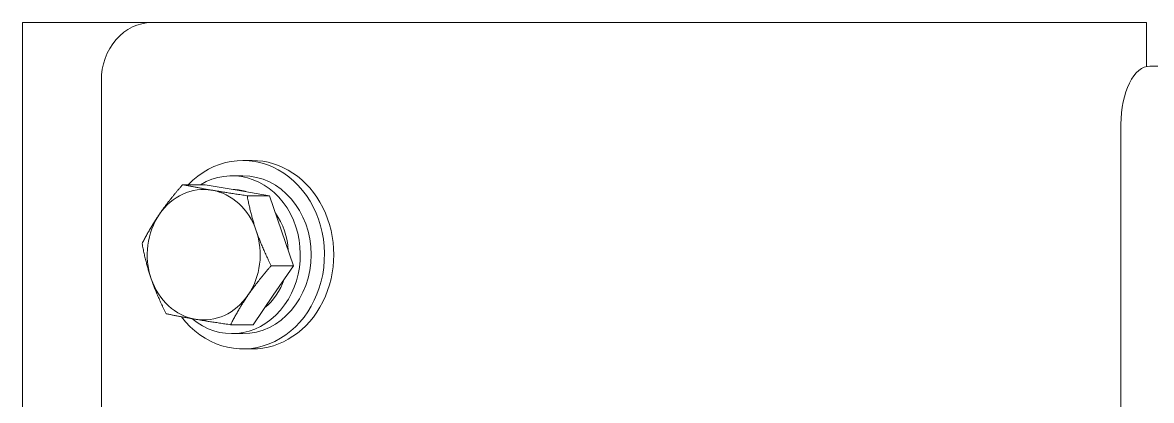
# Model space of a CAD drawing. Header units: inches. Extents: x 19 to 503, y 7 to 322.
# Drawn here: x 262.304 to 267.166, y 124.117 to 125.744 of the extents above; entities that cross this region are included whole.
import ezdxf

# ---------------------------------------------------------------- set-up
doc = ezdxf.new("R2010")
doc.units = ezdxf.units.IN
doc.header["$LTSCALE"] = 15
doc.header["$MEASUREMENT"] = 0
doc.layers.add('Visible (ANSI)', color=7, linetype='Continuous', lineweight=50)

msp = doc.modelspace()

# ---------------------------------------------------------------- linework, layer by layer
at = {"layer": 'Visible (ANSI)', "linetype": 'Continuous', "lineweight": 18}
for p, q in [((262.859605, 125.74437), (262.303836, 125.74437)), ((262.303836, 125.74437), (262.303836, 123.63437)), ((265.805698, 125.74437), (262.859605, 125.74437)), ((265.805698, 125.74437), (266.403334, 125.74437)), ((267.145012, 125.74437), (266.403334, 125.74437)), ((267.145012, 125.555046), (267.145012, 125.74437)), ((267.484844, 125.55687), (267.160084, 125.55687)), ((262.643099, 125.49437), (262.643099, 123.49437)), ((267.035084, 117.80687), (267.035084, 125.30687)), ((263.292618, 125.15037), (263.252618, 125.15037)), ((263.205618, 125.08437), (263.252618, 125.08437)), ((263.089699, 125.046067), (262.993247, 125.046067)), ((263.089699, 125.046067), (263.228689, 125.022351)), ((263.228689, 125.022351), (263.36768, 124.998636)), ((263.36768, 124.998636), (263.271229, 124.998636)), ((263.36768, 124.998636), (263.419389, 124.847787)), ((263.419389, 124.847787), (263.471097, 124.696939)), ((263.471097, 124.696939), (263.374646, 124.696939)), ((263.471097, 124.696939), (263.383815, 124.569806)), ((263.383815, 124.569806), (263.296533, 124.442673)), ((263.296533, 124.442673), (263.200082, 124.442673)), ((263.205618, 124.40437), (263.252618, 124.40437)), ((263.292618, 124.33837), (263.252618, 124.33837))]:
    msp.add_line(p, q, dxfattribs=at)
for centre, major_axis, ratio, start_param, end_param in [((262.859605, 125.49437), (0, 0.25), 0.8660254, 0, 1.57079633), ((267.160084, 125.30687), (0, 0.25), 0.5, 0, 1.57079633), ((263.252618, 124.74437), (0, 0.406), 0.8660254, 2.28897577, 7.01629596), ((263.205618, 124.74437), (0, 0.34), 0.8660254, 2.51425393, 6.76242767), ((263.292618, 124.74437), (0, 0.406), 0.8660254, 3.14159265, 6.28318531), ((263.252618, 124.74437), (0, -0.34), 0.8660254, 0, 3.14159265), ((263.084116, 124.74437), (0, 0.281), 0.8660254, 6.13647908, 7.18367664), ((263.084116, 124.74437), (0, 0.281), 0.8660254, 5.08928153, 6.13647908), ((263.205618, 124.74437), (0, 0.281), 0.8660254, 6.01384741, 6.25911076), ((263.084116, 124.74437), (0, -0.281), 0.8660254, 4.04208398, 5.08928153), ((263.205618, 124.74437), (0, -0.281), 0.8660254, 1.63735614, 2.25802162), ((263.084116, 124.74437), (0, 0.281), 0.8660254, 4.04208398, 5.08928153), ((263.084116, 124.74437), (0, -0.281), 0.8660254, 5.08928153, 6.13647908), ((263.205618, 124.74437), (0, -0.281), 0.8660254, 0.61577673, 1.18520592), ((263.084116, 124.74437), (0, -0.281), 0.8660254, 6.13647908, 7.18367664)]:
    msp.add_ellipse(centre, major_axis=major_axis, ratio=ratio, start_param=start_param, end_param=end_param, dxfattribs=at)
for points in [[(262.893416, 124.918934), (262.933924, 124.977937), (262.993247, 125.046067)], [(262.993247, 125.046067), (263.055183, 125.033358), (263.119689, 125.022351)], [(263.119689, 125.022351), (263.184195, 125.011345), (263.271229, 124.998636)], [(263.271229, 124.998636), (263.286391, 124.917796), (263.310389, 124.847787)], [(262.818683, 124.791801), (262.852909, 124.859932), (262.893416, 124.918934)], [(263.310389, 124.847787), (263.334387, 124.777778), (263.374646, 124.696939)], [(262.857843, 124.640953), (262.833845, 124.710962), (262.818683, 124.791801)], [(263.374646, 124.696939), (263.315323, 124.628808), (263.274815, 124.569806)], [(262.922101, 124.490104), (262.881841, 124.570944), (262.857843, 124.640953)], [(263.274815, 124.569806), (263.234307, 124.510803), (263.200082, 124.442673)], [(263.048542, 124.466388), (262.984036, 124.477395), (262.922101, 124.490104)], [(263.200082, 124.442673), (263.113048, 124.455382), (263.048542, 124.466388)]]:
    msp.add_rational_spline(points, [1, 1.0379548493, 1], degree=2, dxfattribs=at)

doc.saveas('drawing.dxf')
